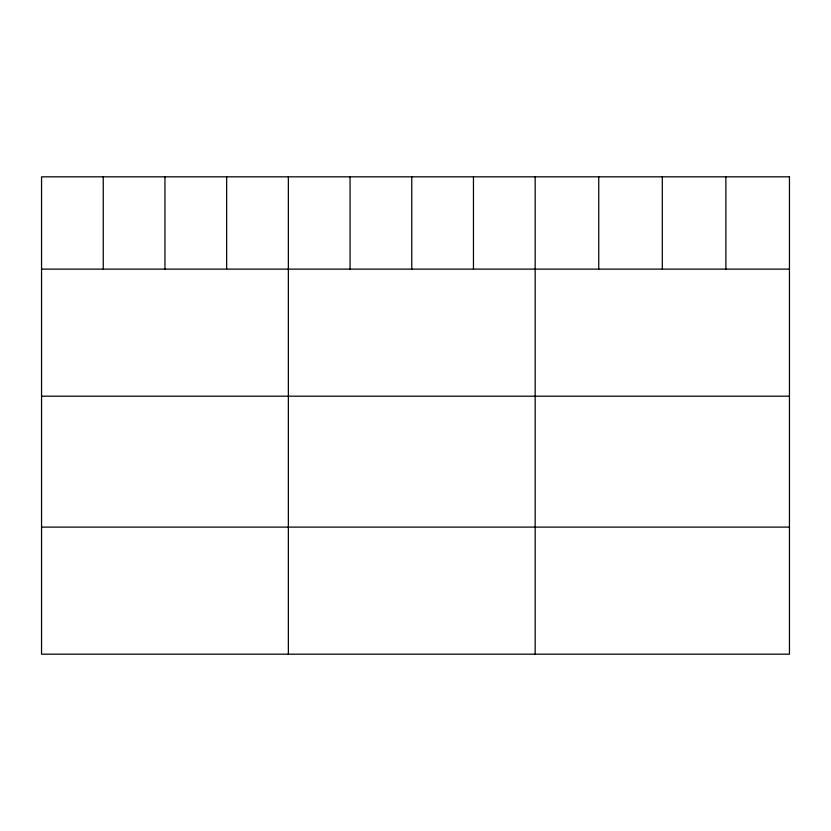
<?xml version="1.0" encoding="UTF-8"?>
<svg xmlns="http://www.w3.org/2000/svg" width="831" height="831" viewBox="0 0 831 831"><rect width="100%" height="100%" fill="white"/><g stroke="black" fill="none" stroke-linecap="round" stroke-linejoin="round"><path stroke-width="1.25" d="M41.55 269.119L789.45 269.119M41.55 396.19L789.45 396.19M41.55 527.103L789.45 527.103M725.879 176.826L725.879 269.119M662.307 176.826L662.307 269.119M598.736 176.826L598.736 269.119M535.164 176.826L535.164 654.174M473.462 176.826L473.462 269.119M411.76 176.826L411.76 269.119M350.059 176.826L350.059 269.119M288.357 176.826L288.357 654.174M226.655 176.826L226.655 269.119M164.954 176.826L164.954 269.119M103.252 176.826L103.252 269.119M789.45 176.826L41.55 176.826L41.55 654.174L789.45 654.174L789.45 176.826"/></g></svg>
